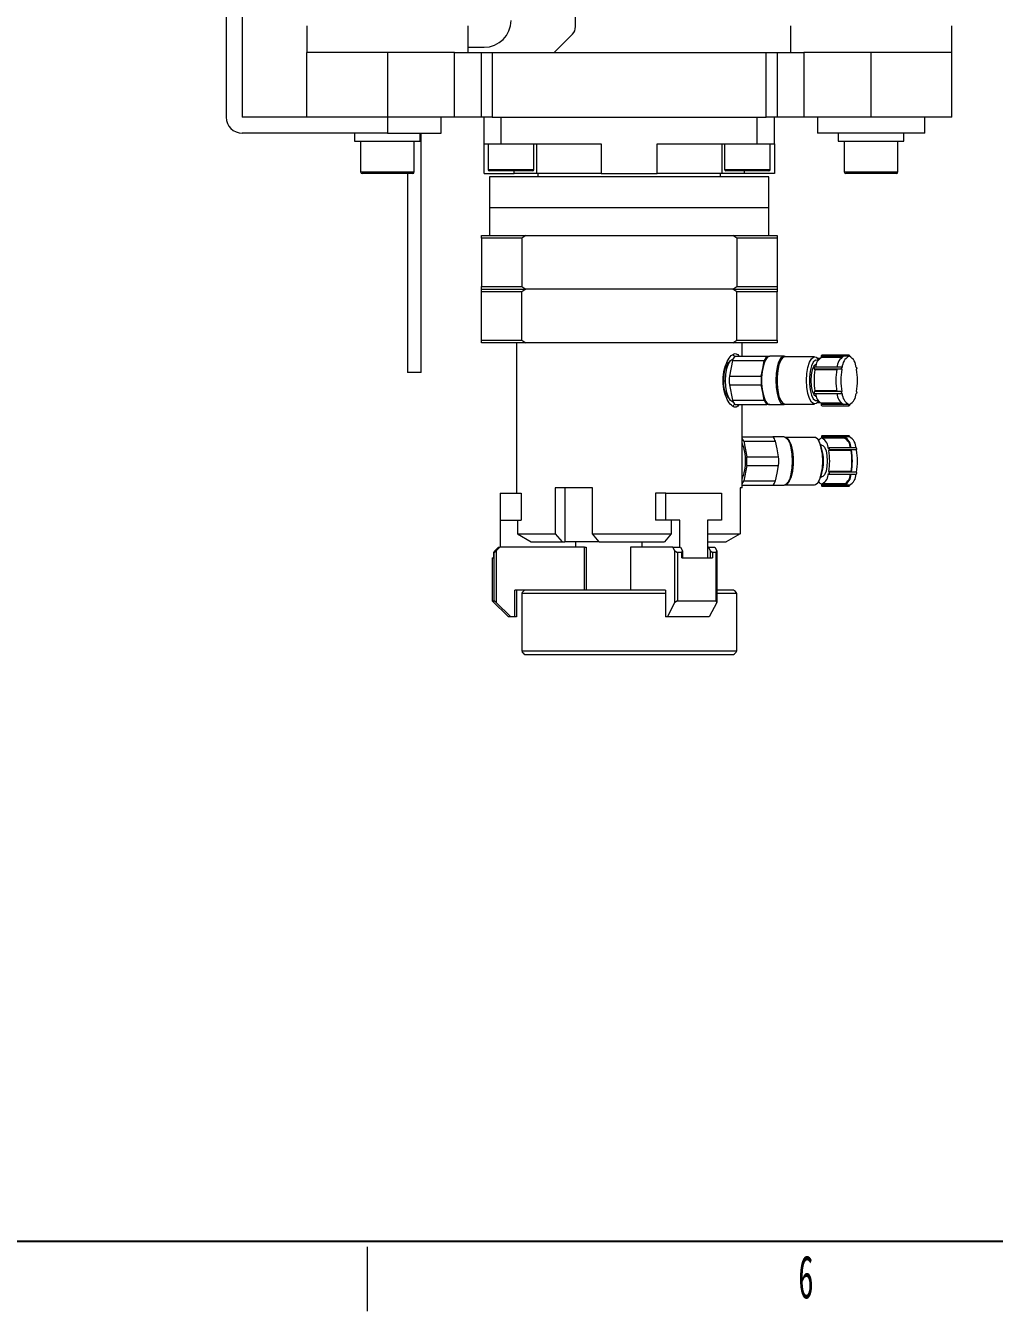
# Model space of a CAD drawing. Header units: millimetres. Extents: x 19 to 1665, y -46 to 1184.
# Drawn here: x 778.4 to 958.6, y 8.2 to 247.4 of the extents above; entities that cross this region are included whole.
import ezdxf

# ---------------------------------------------------------------- set-up
doc = ezdxf.new("R2010")
doc.units = ezdxf.units.MM
doc.header["$LTSCALE"] = 4
doc.layers.add('12', color=4, linetype='Continuous')
doc.styles.add('SLDTEXTSTYLE5', font='TXT', dxfattribs={"width": 0.525})

# ---------------------------------------------------------------- blocks, each defined once
blk = doc.blocks.new('블록12')
blk.add_line((31.99, 21.2), (1651.99, 21.2))
at = {"color": 9, "linetype": 'Continuous', "lineweight": 18}
blk.add_line((841.99, 8.18), (841.99, 20.18), dxfattribs=at)

msp = doc.modelspace()

# ---------------------------------------------------------------- linework, layer by layer
at = {"color": 7, "linetype": 'Continuous', "lineweight": 18}
for p, q in [((815.67, 276.59), (815.67, 230.38)), ((818.67, 276.59), (818.67, 230.38)), ((880.67, 247.21), (880.67, 253.38)), ((830.67, 247.38), (830.67, 242.38)), ((860.67, 242.38), (860.67, 247.38)), ((920.67, 247.38), (920.67, 242.38)), ((950.67, 242.38), (950.67, 247.38)), ((876.67, 242.38), (880.08, 245.8)), ((845.67, 242.38), (830.67, 242.38)), ((830.67, 230.38), (830.67, 242.38)), ((845.67, 242.38), (845.67, 230.38)), ((858.17, 242.38), (845.67, 242.38)), ((858.17, 230.38), (858.17, 242.38)), ((858.17, 242.38), (863.17, 242.38)), ((860.67, 243.38), (863.67, 243.38)), ((863.17, 230.38), (863.17, 242.38)), ((863.17, 242.38), (865.17, 242.38)), ((865.17, 242.38), (865.17, 230.38)), ((865.17, 242.38), (916.17, 242.38)), ((916.17, 230.38), (916.17, 242.38)), ((916.17, 242.38), (918.17, 242.38)), ((918.17, 242.38), (918.17, 230.38)), ((918.17, 242.38), (923.17, 242.38)), ((923.17, 242.38), (923.17, 230.38)), ((935.67, 242.38), (923.17, 242.38)), ((950.67, 242.38), (935.67, 242.38)), ((935.67, 230.38), (935.67, 242.38)), ((950.67, 230.38), (950.67, 242.38)), ((834.49, 230.38), (818.67, 230.38)), ((845.67, 230.38), (834.49, 230.38)), ((858.17, 230.38), (845.67, 230.38)), ((845.67, 230.38), (845.67, 227.38)), ((855.67, 227.38), (855.67, 230.38)), ((863.17, 230.38), (858.17, 230.38)), ((865.17, 230.38), (863.17, 230.38)), ((863.67, 225.38), (863.67, 230.38)), ((865.17, 230.38), (916.17, 230.38)), ((866.85, 225.38), (866.85, 230.38)), ((914.48, 225.38), (914.48, 230.38)), ((918.17, 230.38), (916.17, 230.38)), ((917.67, 225.38), (917.67, 230.38)), ((923.17, 230.38), (918.17, 230.38)), ((935.67, 230.38), (923.17, 230.38)), ((925.67, 230.38), (925.67, 227.38)), ((950.67, 230.38), (935.67, 230.38)), ((945.67, 227.38), (945.67, 230.38)), ((845.67, 227.38), (818.67, 227.38)), ((839.57, 227.38), (839.57, 225.88)), ((845.67, 227.38), (855.67, 227.38)), ((851.77, 225.88), (851.77, 227.38)), ((851.92, 182.88), (851.92, 227.38)), ((945.67, 227.38), (925.67, 227.38)), ((929.57, 227.38), (929.57, 225.88)), ((941.77, 225.88), (941.77, 227.38)), ((839.57, 225.88), (851.77, 225.88)), ((840.67, 225.88), (840.67, 220.18)), ((850.67, 220.18), (850.67, 225.88)), ((863.67, 225.38), (866.85, 225.38)), ((863.67, 219.88), (863.67, 225.38)), ((864.42, 225.38), (864.42, 220.63)), ((866.85, 225.38), (885.45, 225.38)), ((872.92, 220.63), (872.92, 225.38)), ((873.38, 225.38), (873.38, 219.88)), ((885.45, 225.38), (885.45, 219.88)), ((895.89, 219.88), (895.89, 225.38)), ((895.89, 225.38), (914.48, 225.38)), ((907.96, 219.88), (907.96, 225.38)), ((908.42, 225.38), (908.42, 220.63)), ((914.48, 225.38), (917.67, 225.38)), ((916.92, 220.63), (916.92, 225.38)), ((917.67, 225.38), (917.67, 219.88)), ((929.57, 225.88), (941.77, 225.88)), ((930.67, 225.88), (930.67, 220.18)), ((940.67, 220.18), (940.67, 225.88)), ((840.67, 220.18), (845.67, 220.18)), ((845.67, 220.18), (850.67, 220.18)), ((864.42, 220.63), (868.67, 220.63)), ((868.67, 220.38), (864.67, 220.38)), ((868.67, 220.63), (872.92, 220.63)), ((872.67, 220.38), (868.67, 220.38)), ((869.28, 219.88), (869.28, 220.38)), ((908.42, 220.63), (912.67, 220.63)), ((912.67, 220.38), (908.67, 220.38)), ((912.05, 220.38), (912.05, 219.88)), ((912.67, 220.63), (916.92, 220.63)), ((916.67, 220.38), (912.67, 220.38)), ((930.67, 220.18), (935.67, 220.18)), ((935.67, 220.18), (940.67, 220.18)), ((845.67, 219.88), (840.97, 219.88)), ((850.37, 219.88), (845.67, 219.88)), ((849.42, 219.88), (849.42, 182.88)), ((863.67, 219.88), (869.28, 219.88)), ((864.67, 219.28), (864.67, 213.58)), ((916.67, 219.28), (864.67, 219.28)), ((873.38, 219.88), (869.28, 219.88)), ((885.45, 219.88), (873.38, 219.88)), ((873.67, 219.88), (873.67, 219.28)), ((885.45, 219.88), (895.89, 219.88)), ((907.96, 219.88), (895.89, 219.88)), ((907.67, 219.28), (907.67, 219.88)), ((912.05, 219.88), (907.96, 219.88)), ((917.67, 219.88), (912.05, 219.88)), ((916.67, 213.58), (916.67, 219.28)), ((935.67, 219.88), (930.97, 219.88)), ((940.37, 219.88), (935.67, 219.88)), ((864.67, 213.58), (864.67, 208.38)), ((864.67, 213.58), (916.67, 213.58)), ((916.67, 208.38), (916.67, 213.58)), ((863.17, 207.88), (863.17, 208.38)), ((863.17, 208.38), (871.4, 208.38)), ((871.4, 208.38), (870.67, 207.88)), ((871.4, 208.38), (875.34, 208.38)), ((875.34, 208.38), (906, 208.38)), ((906, 208.38), (909.93, 208.38)), ((909.93, 208.38), (918.17, 208.38)), ((910.67, 207.88), (909.93, 208.38)), ((918.17, 208.38), (918.17, 207.88)), ((863.17, 207.88), (863.17, 198.88)), ((870.67, 207.88), (863.17, 207.88)), ((870.67, 207.88), (870.67, 198.88)), ((910.67, 207.88), (910.67, 198.88)), ((918.17, 207.88), (910.67, 207.88)), ((918.17, 207.88), (918.17, 198.88)), ((863.17, 198.38), (863.17, 198.88)), ((863.17, 198.88), (870.67, 198.88)), ((870.67, 198.88), (871.4, 198.38)), ((909.93, 198.38), (910.67, 198.88)), ((910.67, 198.88), (918.17, 198.88)), ((918.17, 198.88), (918.17, 198.38)), ((863.17, 197.88), (863.17, 198.38)), ((863.17, 198.38), (871.4, 198.38)), ((863.17, 188.88), (863.17, 197.88)), ((870.67, 197.88), (863.17, 197.88)), ((871.4, 198.38), (870.67, 197.88)), ((870.67, 188.88), (870.67, 197.88)), ((909.93, 198.38), (871.4, 198.38)), ((909.93, 198.38), (918.17, 198.38)), ((910.67, 197.88), (909.93, 198.38)), ((918.17, 197.88), (910.67, 197.88)), ((910.67, 188.88), (910.67, 197.88)), ((918.17, 198.38), (918.17, 197.88)), ((918.17, 188.88), (918.17, 197.88)), ((863.17, 188.38), (863.17, 188.88)), ((863.17, 188.88), (870.67, 188.88)), ((871.4, 188.38), (863.17, 188.38)), ((869.67, 188.38), (869.67, 160.38)), ((870.67, 188.88), (871.4, 188.38)), ((909.93, 188.38), (871.4, 188.38)), ((909.93, 188.38), (910.67, 188.88)), ((918.17, 188.38), (909.93, 188.38)), ((910.67, 188.88), (918.17, 188.88)), ((911.67, 185.88), (911.67, 188.38)), ((918.17, 188.88), (918.17, 188.38)), ((909.87, 185.08), (909.3, 182.19)), ((909.87, 185.08), (915.79, 185.08)), ((910, 185.37), (909.98, 185.37)), ((910.35, 185.88), (916.27, 185.88)), ((915.5, 183.63), (915.79, 185.08)), ((916.27, 185.88), (916.84, 185.88)), ((919.47, 185.88), (916.84, 185.88)), ((925.16, 185.78), (919.66, 185.78)), ((926.13, 185.48), (925.7, 185.48)), ((930.58, 185.88), (926.45, 185.88)), ((926.45, 185.63), (926.45, 185.88)), ((930.14, 185.63), (926.45, 185.63)), ((931.59, 186.08), (926.52, 186.08)), ((931.52, 185.88), (930.58, 185.88)), ((851.92, 182.88), (849.42, 182.88)), ((909.3, 182.19), (915.22, 182.19)), ((915.22, 182.19), (915.5, 183.63)), ((929.28, 183.46), (925.15, 183.46)), ((925.22, 183.33), (925.15, 183.46)), ((930.26, 183.83), (925.18, 183.83)), ((929.26, 183.33), (925.22, 183.33)), ((930.22, 183.46), (929.28, 183.46)), ((932.92, 183.83), (932.88, 183.83)), ((909.3, 180.58), (915.22, 180.58)), ((909.3, 180.58), (909.87, 177.69)), ((915.5, 179.13), (915.22, 180.58)), ((925.15, 179.31), (925.22, 179.43)), ((929.26, 179.43), (925.22, 179.43)), ((909.87, 177.69), (915.79, 177.69)), ((909.98, 177.39), (910, 177.39)), ((915.79, 177.69), (915.5, 179.13)), ((929.28, 179.31), (925.15, 179.31)), ((925.18, 178.93), (930.26, 178.93)), ((925.7, 177.28), (926.13, 177.28)), ((930.14, 177.14), (926.45, 177.14)), ((926.45, 176.89), (926.45, 177.14)), ((930.22, 179.31), (929.28, 179.31)), ((932.88, 178.93), (932.92, 178.93)), ((910.35, 176.88), (916.27, 176.88)), ((911.67, 161.38), (911.67, 176.88)), ((916.84, 176.88), (916.27, 176.88)), ((916.84, 176.88), (919.47, 176.88)), ((919.66, 176.98), (925.16, 176.98)), ((930.58, 176.89), (926.45, 176.89)), ((926.52, 176.68), (931.59, 176.68)), ((931.52, 176.89), (930.58, 176.89)), ((911.67, 170.88), (917.41, 170.88)), ((911.96, 170.08), (912.53, 167.19)), ((911.96, 170.08), (917.88, 170.08)), ((919.47, 170.88), (917.41, 170.88)), ((918.17, 168.63), (917.88, 170.08)), ((925.16, 170.78), (919.79, 170.78)), ((920.19, 170.39), (920.03, 170.57)), ((926.45, 170.88), (926.45, 170.63)), ((931.59, 171.08), (926.52, 171.08)), ((926.58, 170.63), (926.58, 170.88)), ((930.72, 170.88), (926.58, 170.88)), ((930.72, 170.63), (926.58, 170.63)), ((930.72, 170.63), (930.72, 170.88)), ((931.66, 170.88), (930.72, 170.88)), ((918.46, 167.19), (918.17, 168.63)), ((926.3, 169.33), (926.1, 169.8)), ((926.52, 169.33), (926.3, 169.33)), ((927.81, 168.8), (927.74, 168.68)), ((927.81, 168.33), (927.88, 168.46)), ((931.94, 168.33), (927.81, 168.33)), ((932.92, 168.83), (927.85, 168.83)), ((932.02, 168.46), (927.88, 168.46)), ((931.94, 168.33), (932.02, 168.46)), ((932.96, 168.46), (932.02, 168.46)), ((912.53, 165.58), (911.96, 162.69)), ((912.53, 167.19), (918.46, 167.19)), ((912.53, 165.58), (918.46, 165.58)), ((918.17, 164.13), (918.46, 165.58)), ((911.96, 162.69), (917.88, 162.69)), ((917.88, 162.69), (918.17, 164.13)), ((926.1, 162.97), (926.3, 163.43)), ((926.3, 163.43), (926.52, 163.43)), ((927.74, 164.09), (927.81, 163.96)), ((931.94, 164.43), (927.81, 164.43)), ((927.88, 164.31), (927.81, 164.43)), ((927.85, 163.93), (932.92, 163.93)), ((932.02, 164.31), (927.88, 164.31)), ((932.02, 164.31), (931.94, 164.43)), ((932.96, 164.31), (932.02, 164.31)), ((866.67, 160.38), (866.67, 155.38)), ((866.67, 160.38), (870.54, 160.38)), ((870.54, 160.38), (870.54, 155.38)), ((883.82, 161.38), (876.89, 161.38)), ((876.89, 161.38), (876.89, 152.83)), ((878.7, 161.38), (878.7, 151.38)), ((883.82, 152.83), (883.82, 161.38)), ((895.53, 160.38), (895.53, 155.38)), ((897.47, 160.38), (895.53, 160.38)), ((897.47, 155.38), (897.47, 160.38)), ((897.47, 160.38), (907.86, 160.38)), ((907.86, 160.38), (907.86, 155.38)), ((911.67, 161.38), (911.28, 161.38)), ((911.28, 161.38), (911.28, 152.83)), ((911.67, 161.88), (917.41, 161.88)), ((917.41, 161.88), (919.47, 161.88)), ((919.79, 161.98), (925.16, 161.98)), ((920.03, 162.19), (920.19, 162.38)), ((926.45, 162.14), (926.45, 161.89)), ((926.52, 161.68), (931.59, 161.68)), ((926.58, 161.89), (926.58, 162.14)), ((930.72, 162.14), (926.58, 162.14)), ((930.72, 161.89), (926.58, 161.89)), ((930.72, 161.89), (930.72, 162.14)), ((931.66, 161.89), (930.72, 161.89)), ((866.67, 155.38), (870.54, 155.38)), ((866.67, 155.38), (866.67, 150.38)), ((869.88, 155.38), (869.88, 152.83)), ((897.47, 155.38), (895.53, 155.38)), ((900.07, 155.38), (897.47, 155.38)), ((898.46, 155.38), (898.46, 152.83)), ((900.07, 150.38), (900.07, 155.38)), ((907.86, 155.38), (905.26, 155.38)), ((905.26, 155.38), (905.26, 148.38)), ((869.88, 152.83), (876.89, 152.83)), ((869.88, 152.83), (872.41, 151.38)), ((872.41, 151.38), (878.17, 151.38)), ((876.89, 152.83), (878.17, 151.38)), ((878.17, 151.38), (878.7, 151.38)), ((885.1, 151.38), (878.7, 151.38)), ((880.67, 151.38), (880.67, 150.38)), ((883.82, 152.83), (898.46, 152.83)), ((885.1, 151.38), (883.82, 152.83)), ((885.1, 151.38), (897.2, 151.38)), ((893.07, 150.38), (893.07, 151.38)), ((898.46, 152.83), (897.2, 151.38)), ((905.26, 152.83), (911.28, 152.83)), ((905.26, 151.38), (908.73, 151.38)), ((911.28, 152.83), (908.73, 151.38)), ((865.17, 148.38), (865.17, 140.38)), ((865.17, 148.38), (865.39, 148.38)), ((865.65, 149.68), (865.39, 149.38)), ((865.52, 149.38), (865.39, 149.38)), ((865.39, 149.38), (865.39, 148.38)), ((865.52, 149.38), (865.89, 149.68)), ((865.52, 140.38), (865.52, 149.38)), ((865.65, 149.68), (866.36, 150.38)), ((866.61, 150.38), (865.89, 149.68)), ((865.89, 149.68), (865.89, 140.09)), ((866.36, 150.38), (866.61, 150.38)), ((882.37, 150.38), (866.61, 150.38)), ((882.37, 142.38), (882.37, 150.38)), ((882.37, 150.38), (882.67, 150.38)), ((882.67, 150.38), (882.67, 142.38)), ((890.92, 150.38), (890.92, 142.38)), ((898.8, 150.38), (890.92, 150.38)), ((899.16, 149.68), (898.8, 150.38)), ((898.8, 150.38), (900.22, 150.38)), ((899.16, 149.68), (899.66, 149.38)), ((899.16, 140.09), (899.16, 149.68)), ((899.66, 149.38), (899.66, 140.38)), ((900.48, 149.38), (899.66, 149.38)), ((900.22, 150.38), (900.57, 149.68)), ((900.48, 149.38), (900.57, 149.68)), ((900.48, 148.38), (900.48, 149.38)), ((900.48, 148.38), (906.13, 148.38)), ((900.57, 149.68), (900.57, 148.38)), ((905.42, 150.38), (905.26, 150.38)), ((905.42, 150.38), (906.59, 150.38)), ((905.77, 149.68), (905.42, 150.38)), ((905.77, 148.38), (905.77, 149.68)), ((905.77, 149.68), (906.13, 149.38)), ((906.13, 149.38), (906.13, 148.38)), ((906.82, 149.38), (906.13, 149.38)), ((906.59, 150.38), (906.95, 149.68)), ((906.82, 149.38), (906.95, 149.68)), ((906.82, 140.38), (906.82, 149.38)), ((906.95, 149.68), (906.95, 140.09)), ((871.8, 142.38), (869.37, 142.38)), ((869.37, 137.38), (869.37, 142.38)), ((869.67, 142.38), (869.67, 137.38)), ((870.67, 141.72), (870.67, 131.04)), ((897.42, 141.72), (870.67, 141.72)), ((871.27, 142.38), (871.25, 142.37)), ((897.42, 142.37), (871.25, 142.37)), ((896.2, 142.38), (871.8, 142.38)), ((897.42, 142.38), (896.2, 142.38)), ((897.42, 142.38), (897.42, 137.38)), ((910.07, 142.38), (906.95, 142.38)), ((910.08, 142.37), (906.95, 142.37)), ((910.67, 141.72), (906.98, 141.72)), ((910.08, 142.37), (910.07, 142.38)), ((910.67, 131.04), (910.67, 141.72)), ((865.17, 140.38), (868.17, 137.38)), ((865.17, 140.38), (865.52, 140.38)), ((865.89, 140.09), (865.52, 140.38)), ((865.89, 140.09), (868.65, 137.38)), ((897.78, 137.38), (899.16, 140.09)), ((899.66, 140.38), (899.16, 140.09)), ((899.66, 140.38), (906.82, 140.38)), ((906.95, 140.09), (905.57, 137.38)), ((906.95, 140.09), (906.82, 140.38)), ((868.65, 137.38), (868.17, 137.38)), ((869.37, 137.38), (868.65, 137.38)), ((869.67, 137.38), (869.37, 137.38)), ((897.78, 137.38), (897.42, 137.38)), ((905.57, 137.38), (897.78, 137.38)), ((870.67, 131.04), (906.98, 131.04)), ((871.25, 130.39), (871.27, 130.38)), ((871.25, 130.39), (899.18, 130.39)), ((871.27, 130.38), (910.07, 130.38)), ((899.18, 130.39), (910.08, 130.39)), ((906.98, 131.04), (910.67, 131.04)), ((910.07, 130.38), (910.08, 130.39))]:
    msp.add_line(p, q, dxfattribs=at)
at = {"color": 7, "linetype": 'Continuous', "lineweight": 18, "flags": 128}
for points in [[(908.26, 181.38), (908.33, 182.52), (908.52, 183.53), (908.81, 184.31), (909.17, 184.78), (909.3, 184.85)], [(908.61, 181.38), (908.67, 182.56), (908.85, 183.63), (909.13, 184.5), (909.48, 185.1), (909.87, 185.36), (909.98, 185.37)], [(916.84, 185.88), (916.64, 185.85), (916.44, 185.73), (916.25, 185.54), (916.07, 185.28), (915.9, 184.95), (915.75, 184.57), (915.62, 184.12), (915.5, 183.63)], [(919.79, 185.78), (919.71, 185.83), (919.27, 185.84), (918.84, 185.49), (918.47, 184.81), (918.18, 183.83), (917.99, 182.66), (917.93, 181.38), (917.99, 180.11), (918.18, 178.93), (918.47, 177.96), (918.84, 177.27), (919.27, 176.92), (919.71, 176.94), (919.79, 176.98)], [(919.66, 185.78), (919.27, 185.63), (918.87, 185.13), (918.53, 184.31), (918.29, 183.24), (918.17, 182.02), (918.17, 180.75), (918.29, 179.52), (918.53, 178.46), (918.87, 177.64), (919.27, 177.13), (919.66, 176.98)], [(925.92, 177.59), (925.84, 177.47), (925.43, 177.06), (924.99, 177.01), (924.57, 177.34), (924.19, 178), (923.9, 178.96), (923.72, 180.12), (923.65, 181.38), (923.72, 182.65), (923.9, 183.81), (924.19, 184.76), (924.57, 185.43), (924.99, 185.76), (925.43, 185.71), (925.84, 185.3), (925.92, 185.18)], [(925.79, 185.07), (925.71, 185.12), (925.3, 185.15), (924.91, 184.79), (924.57, 184.09), (924.33, 183.13), (924.2, 181.98), (924.2, 180.78), (924.33, 179.64), (924.57, 178.67), (924.91, 177.98), (925.3, 177.62), (925.71, 177.64), (925.79, 177.69)], [(925.48, 184.33), (925.37, 184.32), (925.02, 184.01), (924.73, 183.35), (924.54, 182.44), (924.47, 181.38), (924.54, 180.33), (924.73, 179.41), (925.02, 178.76), (925.37, 178.45), (925.48, 178.43)], [(926.45, 185.88), (926.45, 185.96), (926.47, 186.02), (926.49, 186.07), (926.52, 186.08)], [(931.52, 185.88), (931.53, 185.96), (931.54, 186.02), (931.56, 186.07), (931.59, 186.08), (931.62, 186.07), (931.64, 186.02), (931.65, 185.96), (931.66, 185.88)], [(925.15, 183.46), (925.13, 183.51), (925.12, 183.58), (925.11, 183.66), (925.12, 183.73), (925.14, 183.79), (925.17, 183.83), (925.18, 183.83)], [(930.22, 183.46), (930.2, 183.51), (930.19, 183.58), (930.19, 183.66), (930.2, 183.73), (930.22, 183.79), (930.24, 183.83), (930.27, 183.83), (930.29, 183.8)], [(932.89, 183.8), (932.91, 183.83), (932.94, 183.83), (932.96, 183.79), (932.98, 183.73), (932.99, 183.66), (932.99, 183.58), (932.98, 183.51), (932.96, 183.46)], [(909.98, 177.39), (909.87, 177.4), (909.48, 177.67), (909.13, 178.26), (908.85, 179.14), (908.67, 180.21), (908.61, 181.38)], [(915.5, 179.13), (915.62, 178.64), (915.75, 178.2), (915.9, 177.81), (916.07, 177.49), (916.25, 177.23), (916.44, 177.04), (916.64, 176.92), (916.84, 176.88)], [(925.18, 178.93), (925.17, 178.94), (925.14, 178.97), (925.12, 179.03), (925.11, 179.11), (925.12, 179.19), (925.13, 179.26), (925.15, 179.31)], [(930.29, 178.96), (930.27, 178.94), (930.24, 178.94), (930.22, 178.97), (930.2, 179.03), (930.19, 179.11), (930.19, 179.19), (930.2, 179.26), (930.22, 179.31)], [(932.96, 179.31), (932.98, 179.26), (932.99, 179.19), (932.99, 179.11), (932.98, 179.03), (932.96, 178.97), (932.94, 178.94), (932.91, 178.94), (932.89, 178.96)], [(926.52, 176.68), (926.49, 176.7), (926.47, 176.74), (926.45, 176.81), (926.45, 176.89)], [(931.66, 176.89), (931.65, 176.81), (931.64, 176.74), (931.62, 176.7), (931.59, 176.68), (931.56, 176.7), (931.54, 176.74), (931.53, 176.81), (931.52, 176.89)], [(919.47, 170.88), (919.67, 170.84), (920.09, 170.49), (920.47, 169.81), (920.76, 168.83), (920.94, 167.66), (921.01, 166.38), (920.94, 165.11), (920.76, 163.93), (920.47, 162.96), (920.09, 162.27), (919.67, 161.92), (919.47, 161.88)], [(919.84, 170.75), (920.05, 170.63), (920.45, 170.13), (920.78, 169.31), (921.02, 168.24), (921.14, 167.02), (921.14, 165.75), (921.02, 164.52), (920.78, 163.46), (920.45, 162.64), (920.05, 162.13), (919.84, 162.02)], [(920.19, 170.39), (920.43, 170.04), (920.76, 169.23), (920.99, 168.2), (921.11, 167), (921.11, 165.76), (920.99, 164.57), (920.76, 163.53), (920.43, 162.73), (920.19, 162.38)], [(925.16, 161.98), (925.32, 162.01), (925.75, 162.34), (926.12, 163), (926.41, 163.96), (926.6, 165.12), (926.66, 166.38), (926.6, 167.65), (926.41, 168.81), (926.12, 169.76), (925.75, 170.43), (925.32, 170.76), (925.16, 170.78)], [(926.58, 170.88), (926.58, 170.96), (926.56, 171.02), (926.54, 171.07), (926.52, 171.08), (926.49, 171.07), (926.47, 171.02), (926.45, 170.96), (926.45, 170.88)], [(931.66, 170.88), (931.65, 170.96), (931.64, 171.02), (931.62, 171.07), (931.59, 171.08)], [(926.52, 169.33), (926.69, 169.29), (927.02, 168.94), (927.29, 168.28), (927.46, 167.39), (927.52, 166.38), (927.46, 165.37), (927.29, 164.49), (927.02, 163.83), (926.69, 163.48), (926.52, 163.43)], [(927.88, 168.46), (927.9, 168.51), (927.91, 168.58), (927.92, 168.66), (927.91, 168.73), (927.89, 168.79), (927.87, 168.83), (927.84, 168.83), (927.81, 168.8)], [(932.96, 168.46), (932.98, 168.51), (932.99, 168.58), (932.99, 168.66), (932.98, 168.73), (932.96, 168.79), (932.94, 168.83), (932.92, 168.83)], [(927.81, 163.96), (927.84, 163.94), (927.87, 163.94), (927.89, 163.97), (927.91, 164.03), (927.92, 164.11), (927.91, 164.19), (927.9, 164.26), (927.88, 164.31)], [(932.92, 163.93), (932.94, 163.94), (932.96, 163.97), (932.98, 164.03), (932.99, 164.11), (932.99, 164.19), (932.98, 164.26), (932.96, 164.31)], [(926.45, 161.89), (926.45, 161.81), (926.47, 161.74), (926.49, 161.7), (926.52, 161.68), (926.54, 161.7), (926.56, 161.74), (926.58, 161.81), (926.58, 161.89)], [(931.59, 161.68), (931.62, 161.7), (931.64, 161.74), (931.65, 161.81), (931.66, 161.89)]]:
    msp.add_lwpolyline(points, dxfattribs=at)
at = {"color": 7, "linetype": 'Continuous', "lineweight": 18}
for centre, radius, start, end in [((863.67, 248.38), 5, 270, 0), ((878.67, 247.21), 2, 315, 0), ((818.67, 230.38), 3, 180, 270), ((840.97, 220.18), 0.3, 180, 270), ((850.37, 220.18), 0.3, 270, 0), ((864.67, 220.63), 0.25, 180, 270), ((872.67, 220.63), 0.25, 270, 360), ((908.67, 220.63), 0.25, 180, 270), ((916.67, 220.63), 0.25, 270, 360), ((930.97, 220.18), 0.3, 180, 270), ((940.37, 220.18), 0.3, 270, 0), ((912.43, 184.11), 2.73, 139.5267, 159.1886), ((918.35, 184.11), 2.73, 139.5267, 159.1886), ((927.54, 183.7), 2.22, 119.5881, 176.5249), ((931.8, 183.75), 2.45, 119.888, 178.8273), ((932.74, 183.75), 2.45, 119.888, 178.8273), ((930.44, 183.75), 2.45, 1.1727, 60.112), ((923.21, 181.38), 13.93, 176.694, 183.306), ((929.13, 181.38), 13.93, 176.694, 183.306), ((927.54, 181.38), 12.25, 169.4154, 190.5846), ((936.77, 181.38), 11.71, 170.4193, 189.5807), ((941.5, 181.38), 12.39, 170.3639, 189.6361), ((942.44, 181.38), 12.39, 170.3639, 189.6361), ((920.74, 181.38), 12.39, 350.3639, 9.6361), ((912.28, 180.7), 4.07, 170.2838, 223.0906), ((912.43, 178.66), 2.73, 200.8114, 220.4733), ((918.35, 178.66), 2.73, 200.8114, 220.4733), ((927.54, 179.07), 2.22, 183.4751, 240.4119), ((931.8, 179.01), 2.45, 181.1727, 240.112), ((932.74, 179.01), 2.45, 181.1727, 240.112), ((930.44, 179.01), 2.45, 299.888, 358.8273), ((908.92, 168.87), 3.28, 21.7537, 33.0737), ((915.33, 169.11), 2.73, 20.8114, 40.4733), ((926.68, 169.73), 0.927, 104.4192, 147.9827), ((925.42, 168.62), 2.32, 1.3514, 59.9333), ((929.5, 168.75), 2.45, 1.1727, 60.112), ((929.62, 168.7), 2.22, 3.4751, 60.4119), ((930.44, 168.75), 2.45, 1.1727, 60.112), ((904.9, 166.75), 7.39, 357.1838, 23.7197), ((918.18, 166.38), 8.64, 340.0477, 19.9523), ((916.26, 166.38), 11.71, 350.4193, 9.5807), ((920.39, 166.38), 11.71, 350.4193, 9.5807), ((919.8, 166.38), 12.39, 350.3639, 9.6361), ((920.74, 166.38), 12.39, 350.3639, 9.6361), ((904.9, 166.02), 7.39, 336.2803, 2.8162), ((898.63, 166.38), 13.93, 356.694, 3.306), ((904.55, 166.38), 13.93, 356.694, 3.306), ((908.92, 163.9), 3.28, 326.9263, 338.2463), ((915.33, 163.66), 2.73, 319.5267, 339.1886), ((925.42, 164.14), 2.32, 300.0667, 358.6486), ((929.5, 164.01), 2.45, 299.888, 358.8273), ((929.62, 164.07), 2.22, 299.5881, 356.5249), ((930.44, 164.01), 2.45, 299.888, 358.8273), ((926.68, 163.04), 0.927, 212.0173, 255.5808), ((871.95, 141.16), 1.4, 120, 156.3677), ((909.38, 141.16), 1.4, 23.6323, 60), ((871.95, 131.61), 1.4, 203.6323, 240), ((909.38, 131.61), 1.4, 300, 336.3677)]:
    msp.add_arc(centre, radius, start, end, dxfattribs=at)
for points, knots in [([(911.01, 176.88), (911, 176.84), (910.93, 176.61), (910.72, 176.47), (910.41, 176.35), (910.05, 176.45), (909.54, 176.83), (908.88, 177.75), (908.38, 179.14), (908.16, 180.39), (908.1, 181.38), (908.16, 182.37), (908.37, 183.62), (908.88, 185.01), (909.53, 185.93), (910.05, 186.33), (910.28, 186.36), (910.4, 186.38)], [0, 0, 0, 0, 0.011905, 0.066707, 0.121826, 0.176768, 0.231761, 0.341233, 0.450732, 0.505755, 0.560808, 0.615675, 0.670838, 0.780298, 0.889708, 0.944866, 1, 1, 1, 1]), ([(909.86, 186.15), (909.95, 186.13), (910.1, 186.09), (910.21, 185.83), (910.26, 185.72)], [0, 0, 0, 0, 0.600268, 1, 1, 1, 1]), ([(910.4, 186.38), (910.51, 186.36), (910.72, 186.31), (910.93, 186.15), (911, 185.92), (911.01, 185.88)], [0, 0, 0, 0, 0.450654, 0.902648, 1, 1, 1, 1]), ([(910.25, 177.04), (910.21, 176.93), (910.1, 176.67), (909.95, 176.64), (909.86, 176.62)], [0, 0, 0, 0, 0.393959, 1, 1, 1, 1])]:
    msp.add_open_spline(points, degree=3, knots=knots, dxfattribs=at)

# ---------------------------------------------------------------- block references
at = {"color": 7, "linetype": 'Continuous'}
msp.add_blockref('블록12', (0, 0), dxfattribs=at)

# ---------------------------------------------------------------- texts
at = {"layer": '12', "insert": (923.55, 18.59), "char_height": 8, "attachment_point": 2, "style": 'SLDTEXTSTYLE5'}
msp.add_mtext('6', dxfattribs=at)

doc.saveas('drawing.dxf')
